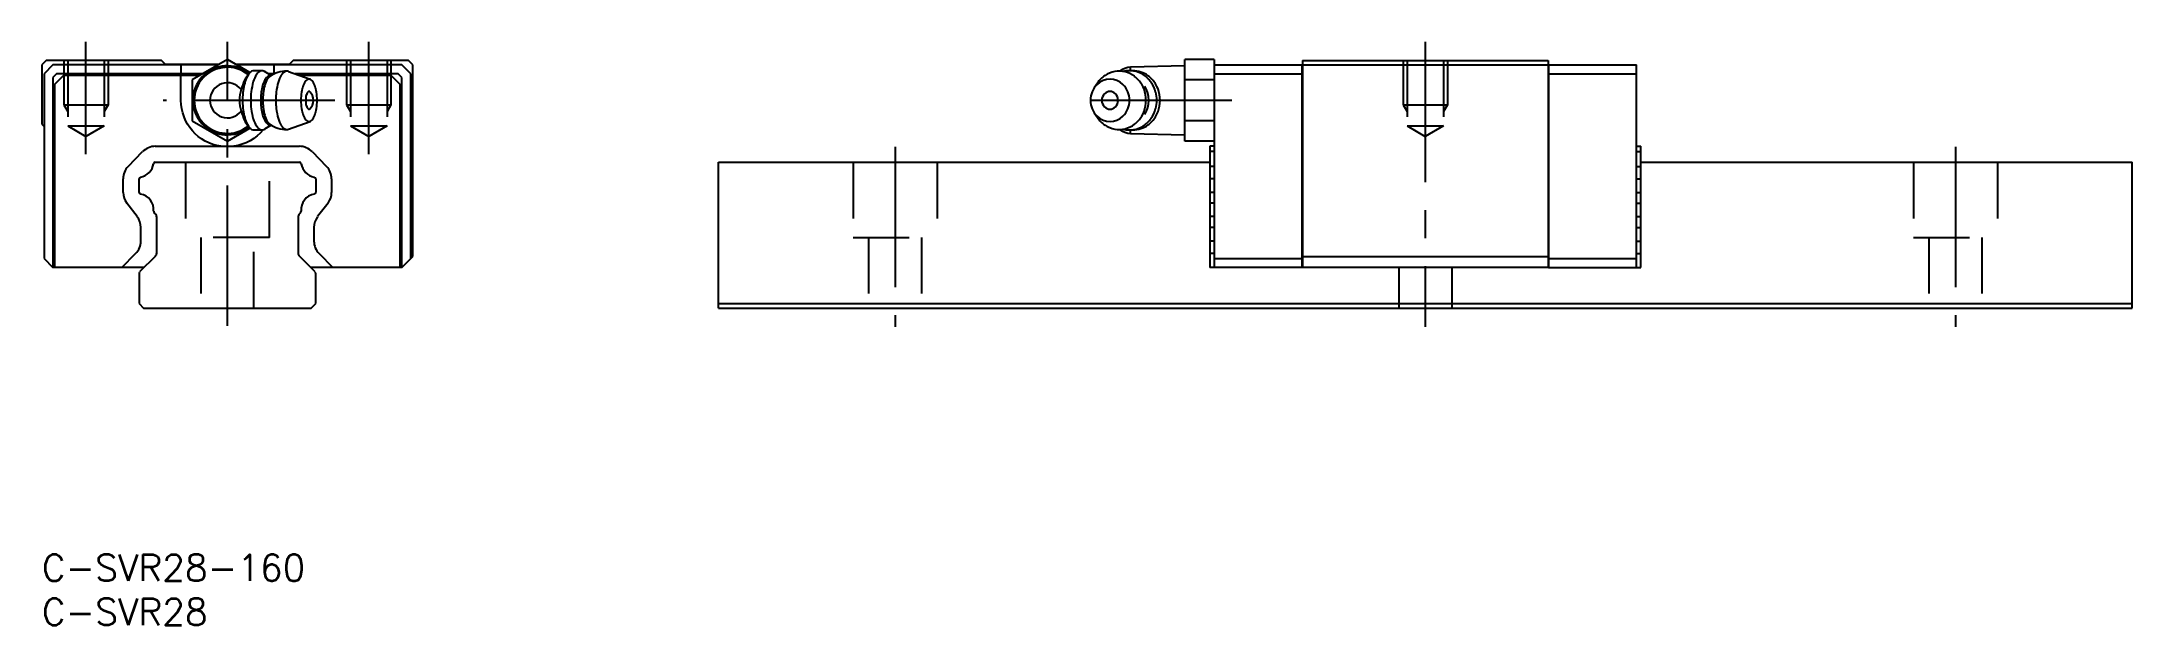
# Model space of a CAD drawing. Extents: x 0 to 237, y -8 to 58.
import ezdxf

# ---------------------------------------------------------------- set-up
doc = ezdxf.new("R2010")
doc.units = 0
doc.header["$LTSCALE"] = 0.5
doc.linetypes.add('CENTER', pattern=[50.8, 31.75, -6.35, 6.35, -6.35])
doc.linetypes.add('DASHED', pattern=[19.05, 12.7, -6.35])
doc.layers.get('0').update_dxf_attribs({"linetype": 'CONTINUOUS'})
doc.layers.add('CENTER', color=1, linetype='CENTER')
doc.styles.get("Standard").update_dxf_attribs({"font": 'txt.shx', "height": 3, "bigfont": 'bigfont.shx'})

# ---------------------------------------------------------------- blocks, each defined once
blk = doc.blocks.new('*U34')
at = {"color": 7, "linetype": 'CONTINUOUS'}
blk.add_text('C-SVR28-160', height=3, dxfattribs=at).set_placement((0, -3))
blk = doc.blocks.new('*U35')
at = {"color": 7, "linetype": 'CONTINUOUS'}
blk.add_text('C-SVR28', height=3, dxfattribs=at).set_placement((0, -8))

msp = doc.modelspace()

# ---------------------------------------------------------------- linework, layer by layer
at = {"color": 7, "linetype": 'CONTINUOUS'}
for p, q in [((0.5, 55.88), (0, 55.38)), ((0, 55.38), (0, 48.68)), ((1.25, 55.38), (0.25, 54.38)), ((13.55, 55.88), (0.5, 55.88)), ((19.93, 55.38), (1.25, 55.38)), ((14, 55.43), (13.55, 55.88)), ((20.01, 55.43), (14, 55.43)), ((15.75, 55.38), (15.75, 54.38)), ((21, 56), (17, 53.69)), ((23.55, 54.53), (21, 56)), ((28, 55.43), (21.99, 55.43)), ((40.75, 55.38), (22.07, 55.38)), ((23.29, 54.21), (23.52, 54.49)), ((24.93, 54.73), (24.05, 54.73)), ((25.95, 54.18), (25.22, 54.64)), ((26.25, 55.38), (26.25, 54.38)), ((27.92, 54.65), (30.37, 53.76)), ((28.45, 55.88), (28, 55.43)), ((41.5, 55.88), (28.45, 55.88)), ((41.75, 54.38), (40.75, 55.38)), ((42, 55.38), (41.5, 55.88)), ((42, 33.73), (42, 55.38)), ((123.46, 54.73), (123.08, 54.73)), ((129.37, 55.28), (123.22, 55.12)), ((123.22, 54.73), (123.22, 55.12)), ((132.67, 56), (129.37, 56)), ((129.37, 46.76), (129.37, 56)), ((132.67, 56), (132.67, 32.48)), ((132.67, 55.38), (142.62, 55.38)), ((142.62, 32.48), (142.62, 55.38)), ((142.67, 55.33), (142.62, 55.33)), ((142.67, 55.88), (170.47, 55.88)), ((142.67, 55.88), (142.67, 32.48)), ((142.67, 55.38), (170.47, 55.38)), ((170.47, 55.88), (170.47, 32.48)), ((170.47, 55.33), (170.52, 55.33)), ((170.52, 55.38), (180.47, 55.38)), ((170.52, 55.38), (170.52, 32.48)), ((180.47, 32.48), (180.47, 55.38)), ((0.25, 54.38), (0.25, 33.48)), ((1.66, 54.38), (1.25, 53.97)), ((1.25, 53.97), (1.25, 32.48)), ((1.45, 53.18), (2.45, 54.18)), ((1.45, 53.18), (1.45, 32.48)), ((18.2, 54.38), (1.66, 54.38)), ((17.85, 54.18), (2.45, 54.18)), ((15.75, 51.38), (15.75, 54.18)), ((17, 53.69), (17, 49.07)), ((26.32, 54.38), (25.64, 54.38)), ((26.32, 54.38), (25.64, 54.38)), ((26.32, 54.38), (25.64, 54.38)), ((25.95, 54.18), (25.85, 54.18)), ((40.34, 54.38), (28.66, 54.38)), ((39.55, 54.18), (29.21, 54.18)), ((39.55, 54.18), (40.55, 53.18)), ((40.75, 53.97), (40.34, 54.38)), ((40.55, 32.48), (40.55, 53.18)), ((40.75, 32.48), (40.75, 53.97)), ((41.75, 33.48), (41.75, 54.38)), ((119.46, 53.33), (119.1, 52.79)), ((132.67, 53.69), (129.37, 53.69)), ((132.67, 54.38), (142.62, 54.38)), ((142.67, 54.36), (142.62, 54.36)), ((170.47, 54.36), (170.52, 54.36)), ((170.52, 54.38), (180.47, 54.38)), ((119.1, 49.97), (119.46, 49.43)), ((0, 48.68), (0.25, 48.43)), ((17, 49.07), (21, 46.76)), ((21, 46.76), (23.55, 48.24)), ((23.29, 48.55), (23.52, 48.27)), ((24.05, 48.03), (24.93, 48.03)), ((25.95, 48.58), (25.22, 48.12)), ((25.85, 48.58), (25.95, 48.58)), ((27.92, 48.11), (30.37, 49)), ((123.08, 48.03), (123.47, 48.03)), ((123.22, 47.64), (123.22, 48.03)), ((123.22, 47.64), (129.37, 47.48)), ((132.67, 49.07), (129.37, 49.07)), ((9.77, 43.9), (11.41, 45.58)), ((12.84, 46.18), (29.16, 46.18)), ((30.59, 45.58), (32.23, 43.9)), ((132.67, 46.76), (129.37, 46.76)), ((132.17, 46.18), (132.17, 32.48)), ((132.67, 46.18), (132.17, 46.18)), ((132.67, 45.58), (132.17, 45.58)), ((180.47, 46.18), (180.97, 46.18)), ((180.47, 45.58), (180.97, 45.58)), ((180.97, 32.48), (180.97, 46.18)), ((12.84, 44.38), (29.16, 44.38)), ((76.57, 44.38), (132.17, 44.38)), ((76.57, 27.88), (76.57, 44.38)), ((132.67, 43.9), (132.17, 43.9)), ((180.47, 43.9), (180.97, 43.9)), ((180.97, 44.38), (236.57, 44.38)), ((236.57, 27.88), (236.57, 44.38)), ((9.2, 40.97), (9.2, 42.5)), ((11, 40.97), (11, 42.5)), ((31, 42.5), (31, 40.97)), ((32.8, 42.5), (32.8, 40.97)), ((132.67, 42.5), (132.17, 42.5)), ((132.67, 40.97), (132.17, 40.97)), ((180.47, 42.5), (180.97, 42.5)), ((180.47, 40.97), (180.97, 40.97)), ((10.79, 38.22), (9.61, 39.76)), ((12.85, 38.53), (12.71, 38.67)), ((13, 34.09), (13, 38.17)), ((29, 38.17), (29, 34.09)), ((29.29, 38.67), (29.15, 38.53)), ((32.39, 39.76), (31.21, 38.22)), ((132.67, 39.76), (132.17, 39.76)), ((132.67, 38.22), (132.17, 38.22)), ((180.47, 39.76), (180.97, 39.76)), ((180.47, 38.22), (180.97, 38.22)), ((11.2, 35.46), (11.2, 37)), ((30.8, 37), (30.8, 35.46)), ((132.67, 37), (132.17, 37)), ((180.47, 37), (180.97, 37)), ((0.25, 33.48), (1.25, 32.48)), ((9.05, 32.48), (10.61, 34.04)), ((12.85, 33.74), (11.07, 31.96)), ((30.93, 31.96), (29.15, 33.74)), ((31.39, 34.04), (32.95, 32.48)), ((40.75, 32.48), (42, 33.73)), ((132.67, 35.46), (132.17, 35.46)), ((132.67, 34.04), (132.17, 34.04)), ((132.67, 33.48), (142.62, 33.48)), ((142.67, 33.5), (142.62, 33.5)), ((142.67, 33.73), (170.47, 33.73)), ((170.47, 33.5), (170.52, 33.5)), ((170.52, 33.48), (180.47, 33.48)), ((180.47, 35.46), (180.97, 35.46)), ((180.47, 34.04), (180.97, 34.04)), ((11.6, 32.48), (1.25, 32.48)), ((11, 31.78), (11, 28.38)), ((40.75, 32.48), (30.4, 32.48)), ((31, 28.38), (31, 31.78)), ((142.62, 32.48), (132.17, 32.48)), ((142.67, 32.53), (142.62, 32.53)), ((170.47, 32.48), (142.67, 32.48)), ((170.47, 32.53), (170.52, 32.53)), ((170.52, 32.48), (180.97, 32.48)), ((11, 28.38), (11.5, 27.88)), ((11.5, 27.88), (30.5, 27.88)), ((30.5, 27.88), (31, 28.38)), ((76.57, 28.38), (236.57, 28.38)), ((76.57, 27.88), (236.57, 27.88))]:
    msp.add_line(p, q, dxfattribs=at)
at = {"color": 3, "linetype": 'DASHED'}
for p, q in [((2.5, 55.88), (2.5, 50.88)), ((2.93, 55.88), (2.93, 48.48)), ((7.07, 55.88), (7.07, 48.48)), ((7.5, 55.88), (7.5, 50.88)), ((34.5, 55.88), (34.5, 50.88)), ((34.93, 55.88), (34.93, 48.48)), ((39.07, 55.88), (39.07, 48.48)), ((39.5, 55.88), (39.5, 50.88)), ((154.07, 55.88), (154.07, 50.88)), ((154.5, 55.88), (154.5, 48.48)), ((158.63, 55.88), (158.63, 48.48)), ((159.07, 55.88), (159.07, 50.88)), ((2.5, 50.88), (7.5, 50.88)), ((2.5, 50.88), (2.93, 50.13)), ((7.5, 50.88), (7.07, 50.13)), ((34.5, 50.88), (39.5, 50.88)), ((34.5, 50.88), (34.93, 50.13)), ((39.5, 50.88), (39.07, 50.13)), ((154.07, 50.88), (159.07, 50.88)), ((154.07, 50.88), (154.5, 50.13)), ((159.07, 50.88), (158.63, 50.13)), ((2.93, 48.48), (7.07, 48.48)), ((2.93, 48.48), (5, 47.29)), ((7.07, 48.48), (5, 47.29)), ((34.93, 48.48), (39.07, 48.48)), ((34.93, 48.48), (37, 47.29)), ((39.07, 48.48), (37, 47.29)), ((154.5, 48.48), (158.63, 48.48)), ((154.5, 48.48), (156.57, 47.29)), ((158.63, 48.48), (156.57, 47.29)), ((16.25, 44.38), (16.25, 35.88)), ((25.75, 35.88), (25.75, 44.38)), ((91.82, 44.38), (91.82, 35.88)), ((101.32, 44.38), (101.32, 35.88)), ((211.82, 44.38), (211.82, 35.88)), ((221.32, 44.38), (221.32, 35.88)), ((25.75, 35.88), (16.25, 35.88)), ((18, 35.88), (18, 27.88)), ((24, 27.88), (24, 35.88)), ((91.82, 35.88), (101.32, 35.88)), ((93.57, 35.88), (93.57, 27.88)), ((99.57, 35.88), (99.57, 27.88)), ((211.82, 35.88), (221.32, 35.88)), ((213.57, 35.88), (213.57, 27.88)), ((219.57, 35.88), (219.57, 27.88)), ((153.57, 32.48), (153.57, 27.88)), ((159.57, 32.48), (159.57, 27.88))]:
    msp.add_line(p, q, dxfattribs=at)
at = {"color": 7, "linetype": 'CONTINUOUS'}
for centre, radius, start, end in [((21, 51.38), 3.9, 50.9718, 309.0282), ((21, 51.38), 3.74, 51.0329, 308.9671), ((25.24, 53), 2.27, 139.598, 160.8002), ((24.04, 54.05), 0.68, 89.8146, 141.4349), ((25.1, 53.85), 0.918, 109.5055, 148.4502), ((24.93, 54.18), 0.551, 57.5252, 104.1804), ((27.69, 51.39), 3.29, 89.1369, 124.9824), ((28.25, 53.47), 1.38, 126.0403, 154.4616), ((27.74, 54.16), 0.519, 70.0924, 125.2235), ((121.94, 51.77), 2.91, 100.3514, 123.7661), ((121.92, 51.86), 2.82, 76.348, 100.2493), ((123.27, 53.12), 2, 91.5, 128.7532), ((123.08, 51.79), 2.94, 80.5353, 103.929), ((121.89, 51.75), 2.94, 52.9859, 76.2524), ((123.46, 51.79), 2.94, 53.8898, 89.8488), ((123.07, 51.79), 2.95, 57.3307, 80.285), ((21, 51.38), 1.98, 38.259, 321.741), ((26.49, 51.38), 4.12, 162.6982, 197.3018), ((30.42, 50.27), 8.2, 155.5597, 163.4295), ((29.25, 51.6), 6.52, 160.718, 176.1614), ((24.88, 52.86), 2.09, 139.5538, 157.3697), ((32.22, 51.38), 8.58, 173.5184, 186.4816), ((30.01, 51.66), 6.35, 163.1981, 173.801), ((26.82, 52.67), 3, 146.419, 163.9372), ((29.78, 51.66), 4.99, 160.0114, 176.868), ((31.07, 51.49), 6.05, 166.8119, 176.1003), ((26.89, 52.74), 1.9, 139.598, 160.8002), ((28.5, 52.12), 3.41, 153.6234, 167.265), ((25.89, 53.61), 0.569, 93.4944, 141.4349), ((26.57, 53.11), 1.24, 128.03, 154.984), ((33.58, 51.52), 7.09, 166.5793, 176.0477), ((30.5, 52.28), 3.92, 152.982, 167.0658), ((34.41, 51.49), 5.09, 166.0541, 175.9315), ((32.1, 52.09), 2.69, 151.4947, 166.6232), ((30.52, 52.98), 0.885, 121.2698, 153.2617), ((30.88, 51.73), 0.977, 148.743, 164.6112), ((30.32, 52.08), 0.321, 116.9113, 150.4592), ((30.24, 53.41), 0.371, 61.134, 118.866), ((30.24, 52.23), 0.155, 58.6993, 113.8023), ((29.4, 51.38), 1.34, 313.2338, 46.7662), ((29.96, 52.98), 0.885, 26.7383, 58.7302), ((28.38, 52.09), 2.69, 13.3768, 28.5053), ((26.06, 51.49), 5.09, 4.0685, 13.9459), ((121.2, 51.38), 2.53, 134.7224, 225.2776), ((120.89, 51.69), 2.09, 45.5005, 134.4995), ((122.08, 51.57), 3.16, 123.7997, 146.1384), ((121.02, 51.38), 1.06, 134.7224, 225.2776), ((120.89, 51.51), 0.872, 45.5005, 134.4995), ((120.75, 51.38), 1.06, 314.7224, 45.2776), ((120.57, 51.38), 2.53, 314.7224, 45.2776), ((121.73, 51.54), 3.2, 30.981, 52.964), ((121.51, 51.41), 3.46, 10.1721, 31.0278), ((122.94, 51.59), 3.19, 35.5149, 57.2955), ((122.31, 51.38), 2.98, 327.435, 32.5652), ((123.28, 51.55), 3.23, 31.5185, 53.9499), ((122.71, 51.43), 3.46, 14.9361, 35.548), ((123.05, 51.41), 3.51, 10.3156, 31.5664), ((122.57, 51.38), 3.61, 344.994, 15.006), ((30.42, 52.5), 8.2, 196.5705, 204.4403), ((31.4, 51.38), 8.68, 175.683, 184.317), ((29.25, 51.16), 6.52, 183.8386, 199.282), ((30.01, 51.1), 6.35, 186.199, 196.8019), ((32.04, 51.38), 7.26, 175.683, 184.317), ((29.78, 51.11), 4.99, 183.132, 199.9886), ((32.27, 51.38), 7.26, 175.8885, 184.1115), ((31.07, 51.27), 6.05, 183.8997, 193.1881), ((28.5, 50.64), 3.41, 192.735, 206.3766), ((35.04, 51.38), 8.56, 175.825, 184.175), ((33.58, 51.25), 7.09, 183.9523, 193.4207), ((35.54, 51.38), 6.22, 175.683, 184.317), ((34.41, 51.27), 5.09, 184.0685, 193.9459), ((32.1, 50.67), 2.69, 193.3768, 208.5053), ((32.42, 51.38), 2.56, 173.7782, 186.2218), ((31.8, 51.46), 1.94, 164.0092, 174.023), ((31.8, 51.31), 1.94, 185.977, 195.9908), ((30.88, 51.03), 0.977, 195.3888, 211.257), ((30.32, 50.68), 0.321, 209.5408, 243.0887), ((30.24, 50.54), 0.155, 246.1977, 301.3007), ((28.38, 50.67), 2.69, 331.4947, 346.6232), ((26.06, 51.27), 5.09, 346.0541, 355.9315), ((24.94, 51.38), 6.22, 355.683, 4.317), ((120.89, 51.25), 0.872, 225.5005, 314.4995), ((121.51, 51.36), 3.46, 329.0534, 349.9059), ((121.41, 51.38), 3.55, 349.7879, 10.29), ((122.71, 51.34), 3.46, 324.452, 345.0638), ((123.05, 51.36), 3.51, 328.4336, 349.6844), ((122.94, 51.38), 3.62, 349.6015, 10.3985), ((24.88, 49.91), 2.09, 202.6303, 220.4462), ((25.24, 49.76), 2.27, 199.1998, 220.402), ((24.04, 48.71), 0.68, 218.5651, 270.1854), ((26.82, 50.1), 3, 196.0628, 213.581), ((25.1, 48.92), 0.918, 211.5498, 250.4945), ((24.93, 48.58), 0.551, 255.8196, 302.4748), ((26.89, 50.03), 1.9, 199.1998, 220.402), ((25.89, 49.15), 0.569, 218.5651, 266.5056), ((26.57, 49.65), 1.24, 205.016, 231.97), ((27.69, 51.38), 3.29, 235.0186, 270.862), ((30.5, 50.48), 3.92, 192.9342, 207.018), ((28.25, 49.29), 1.38, 205.5384, 233.9597), ((27.74, 48.6), 0.519, 234.7765, 289.9076), ((30.52, 49.78), 0.885, 206.7383, 238.7302), ((30.24, 49.35), 0.371, 241.134, 298.866), ((29.96, 49.78), 0.885, 301.2698, 333.2617), ((120.89, 51.07), 2.09, 225.5005, 314.4995), ((122.08, 51.19), 3.15, 213.8629, 236.2875), ((121.94, 50.99), 2.91, 236.3214, 259.7399), ((121.92, 50.9), 2.82, 259.8421, 283.7431), ((123.27, 49.64), 2, 231.2468, 268.5), ((123.08, 50.97), 2.94, 256.0709, 279.4649), ((121.89, 51.02), 2.94, 283.8385, 307.1008), ((123.46, 50.97), 2.94, 270.1167, 306.1107), ((123.07, 50.98), 2.95, 279.715, 302.6693), ((121.73, 51.22), 3.2, 307.1224, 329.1003), ((122.94, 51.18), 3.19, 302.7045, 324.4851), ((123.28, 51.21), 3.23, 306.0501, 328.4815), ((12.84, 44.18), 2, 90, 135.666), ((29.16, 44.18), 2, 44.334, 90), ((11.2, 42.5), 2, 135.666, 180), ((11.2, 42.5), 0.2, 99.6908, 180), ((10.86, 44.47), 1.8, 279.6908, 351.6711), ((12.84, 44.18), 0.2, 90, 171.6711), ((29.16, 44.18), 0.2, 8.3289, 90), ((31.14, 44.47), 1.8, 188.3289, 260.3092), ((30.8, 42.5), 0.2, 0, 80.3092), ((30.8, 42.5), 2, 0, 44.334), ((11.2, 40.97), 2, 180, 217.414), ((11.2, 40.97), 0.2, 180, 260.3092), ((10.86, 39), 1.8, 354.5772, 80.3092), ((31.14, 39), 1.8, 99.6908, 185.4228), ((30.8, 40.97), 0.2, 279.6908, 0), ((30.8, 40.97), 2, 322.586, 0), ((9.2, 37), 2, 0, 37.414), ((12.86, 38.81), 0.2, 174.5772, 225), ((12.5, 38.17), 0.5, 0, 45), ((29.5, 38.17), 0.5, 135, 180), ((29.14, 38.81), 0.2, 315, 5.4228), ((32.8, 37), 2, 142.586, 180), ((9.2, 35.46), 2, 315, 0), ((12.5, 34.09), 0.5, 315, 0), ((29.5, 34.09), 0.5, 180, 225), ((32.8, 35.46), 2, 180, 225), ((11.25, 31.78), 0.25, 135, 180), ((30.75, 31.78), 0.25, 0, 45)]:
    msp.add_arc(centre, radius, start, end, dxfattribs=at)
at = {"color": 7, "linetype": 'CONTINUOUS', "extrusion": (0, 0, -1)}
for start, end in [(277.9139, 0), (219.4115, 262.0861)]:
    msp.add_arc((-21, 51.38), 5.25, start, end, dxfattribs=at)
at = {"layer": 'CENTER', "color": 1, "linetype": 'CENTER'}
for p, q in [((5, 45.29), (5, 58)), ((21, 25.88), (21, 58)), ((37, 45.29), (37, 58)), ((156.57, 58), (156.57, 25.76)), ((33.16, 51.38), (13.75, 51.38)), ((134.67, 51.38), (116.67, 51.38)), ((96.57, 46.13), (96.57, 25.76)), ((216.57, 46.13), (216.57, 25.76))]:
    msp.add_line(p, q, dxfattribs=at)

# ---------------------------------------------------------------- block references
at = {"color": 7, "linetype": 'CONTINUOUS'}
for name in ['*U34', '*U35']:
    msp.add_blockref(name, (0, 0), dxfattribs=at)

doc.saveas('drawing.dxf')
